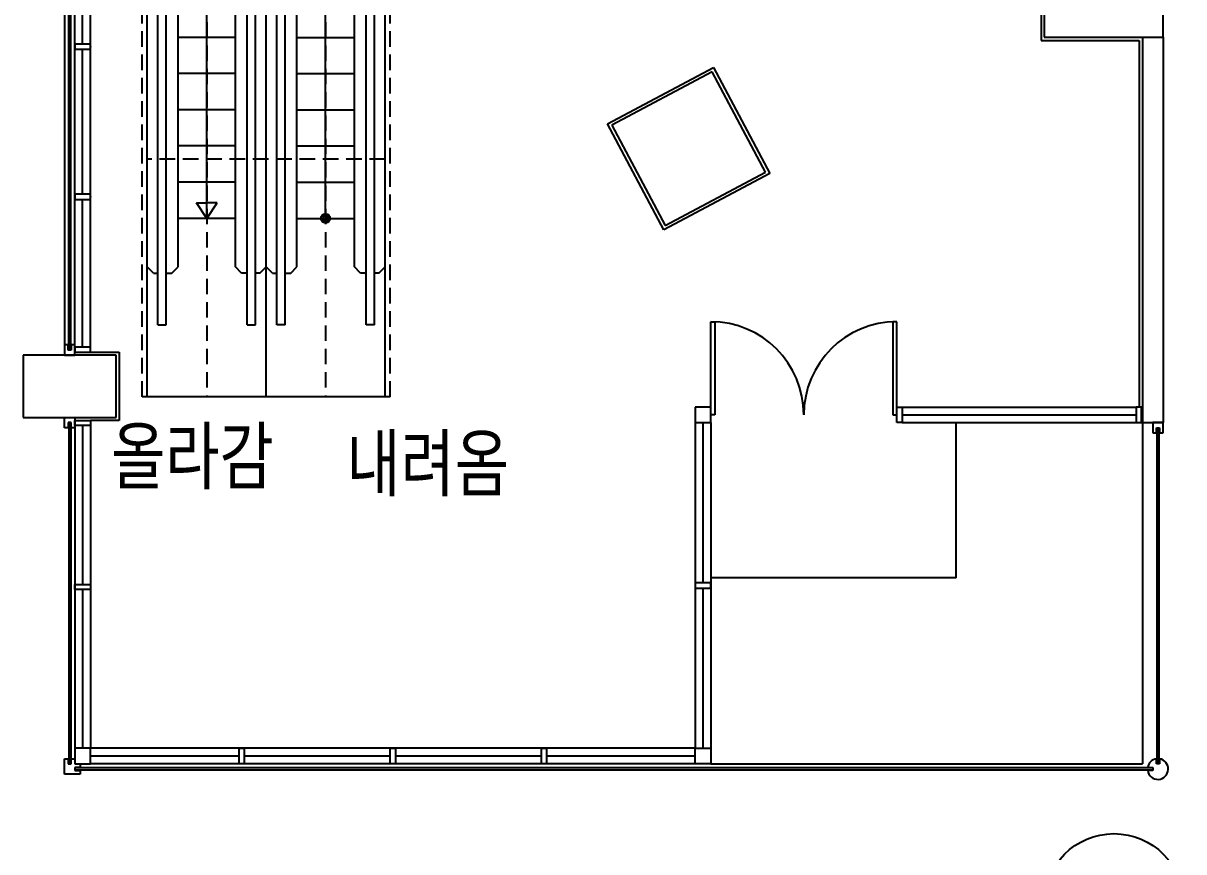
# Model space of a CAD drawing. Header units: millimetres. Extents: x -7614 to 421357, y 85218 to 341757.
# Drawn here: x 147620 to 158845, y 208627 to 216638 of the extents above; entities that cross this region are included whole.
import ezdxf
from ezdxf.enums import TextEntityAlignment as Align

# ---------------------------------------------------------------- set-up
doc = ezdxf.new("R2010")
doc.units = ezdxf.units.MM
doc.header["$LTSCALE"] = 600
doc.header["$MEASUREMENT"] = 0
doc.linetypes.add('HIDDEN2', pattern=[0.188, 0.125, -0.063])
doc.layers.add('e-plan', color=9, linetype='CONTINUOUS')
doc.styles.add('kiahn', font='romans.shx', dxfattribs={"bigfont": 'cadhs.shx'})

msp = doc.modelspace()

# ---------------------------------------------------------------- linework, layer by layer
at = {"layer": 'e-plan', "linetype": 'HIDDEN2', "ltscale": 2}
for p, q in [((148770, 213027), (148770, 227027)), ((149395, 227027), (149395, 213027)), ((150545, 227027), (150545, 213027)), ((151170, 213027), (151170, 227027)), ((151120, 215322), (148820, 215322)), ((148820, 213027), (148770, 213027)), ((151170, 213027), (151120, 213027))]:
    msp.add_line(p, q, dxfattribs=at)
at = {"layer": 'e-plan'}
for p, q in [((148820, 213027), (148820, 227027)), ((149970, 213027), (149970, 227027)), ((151120, 213027), (151120, 227027)), ((148923, 213722), (148923, 225927)), ((149003, 213722), (149003, 225927)), ((149788, 213722), (149788, 225927)), ((149868, 213722), (149868, 225927)), ((150073, 213722), (150073, 225927)), ((150153, 213722), (150153, 225927)), ((150938, 213722), (150938, 225927)), ((151018, 213722), (151018, 225927)), ((149118, 214282), (149118, 225367)), ((149673, 214282), (149673, 225367)), ((150268, 214282), (150268, 225367)), ((150823, 214282), (150823, 225367)), ((149395, 214751), (149395, 224790)), ((150545, 214751), (150545, 224790)), ((148020, 220817), (148020, 213427)), ((148060, 213477), (148060, 220767)), ((148080, 213477), (148080, 220767)), ((148120, 213507), (148120, 220767)), ((148270, 213507), (148270, 220767)), ((148195, 216436), (148195, 217838)), ((157465, 217682), (157465, 216472)), ((148270, 216436), (148120, 216436)), ((148120, 216436), (148120, 216386)), ((148270, 216386), (148270, 216436)), ((149673, 216501), (149118, 216501)), ((150268, 216501), (150823, 216501)), ((157465, 216472), (158415, 216472)), ((158415, 216472), (158415, 212927)), ((158445, 216502), (158445, 212777)), ((158645, 216502), (158645, 212777)), ((148120, 216386), (148270, 216386)), ((148195, 214984), (148195, 216386)), ((153273, 215665), (154297, 216210)), ((154297, 216210), (154842, 215186)), ((149673, 216151), (149118, 216151)), ((150268, 216151), (150823, 216151)), ((149673, 215801), (149118, 215801)), ((150268, 215801), (150823, 215801)), ((153817, 214641), (153273, 215665)), ((149673, 215451), (149118, 215451)), ((150268, 215451), (150823, 215451)), ((154842, 215186), (153817, 214641)), ((149673, 215101), (149118, 215101)), ((150268, 215101), (150823, 215101)), ((148270, 214984), (148120, 214984)), ((148120, 214984), (148120, 214934)), ((148270, 214934), (148270, 214984)), ((148120, 214934), (148270, 214934)), ((148195, 213507), (148195, 214934)), ((149395, 214751), (149296, 214902)), ((149296, 214902), (149395, 214902)), ((149395, 214751), (149495, 214902)), ((149495, 214902), (149395, 214902)), ((149673, 214751), (149118, 214751)), ((150268, 214751), (150823, 214751)), ((148880, 214222), (148820, 214282)), ((148880, 214222), (148923, 214222)), ((149003, 214222), (149058, 214222)), ((149058, 214222), (149118, 214282)), ((149733, 214222), (149673, 214282)), ((149788, 214222), (149733, 214222)), ((149910, 214222), (149868, 214222)), ((149910, 214222), (149970, 214282)), ((150030, 214222), (149970, 214282)), ((150030, 214222), (150073, 214222)), ((150153, 214222), (150208, 214222)), ((150208, 214222), (150268, 214282)), ((150883, 214222), (150823, 214282)), ((150938, 214222), (150883, 214222)), ((151060, 214222), (151018, 214222)), ((151060, 214222), (151120, 214282)), ((154270, 212852), (154270, 213752)), ((154270, 213752), (154310, 213752)), ((154310, 213752), (154310, 212852)), ((156070, 213752), (156030, 213752)), ((156030, 213752), (156030, 212852)), ((156070, 212852), (156070, 213752)), ((148923, 213722), (149003, 213722)), ((149788, 213722), (149868, 213722)), ((150153, 213722), (150073, 213722)), ((151018, 213722), (150938, 213722)), ((148055, 213527), (148020, 213527)), ((148020, 213527), (148020, 213427)), ((148055, 213477), (148055, 213527)), ((148085, 213527), (148085, 213477)), ((148120, 213527), (148085, 213527)), ((148120, 213427), (148120, 213527)), ((148270, 213507), (148120, 213507)), ((148120, 213507), (148120, 213457)), ((148270, 213457), (148270, 213507)), ((148020, 213427), (148120, 213427)), ((148085, 213477), (148055, 213477)), ((148120, 213457), (148270, 213457)), ((148270, 213457), (148550, 213457)), ((148550, 213457), (148550, 212797)), ((151120, 213027), (148820, 213027)), ((148020, 212727), (148020, 212827)), ((148020, 212827), (148120, 212827)), ((148120, 212827), (148120, 212727)), ((154270, 212927), (154120, 212927)), ((154120, 212927), (154120, 212777)), ((154270, 212777), (154270, 212927)), ((154310, 212852), (154270, 212852)), ((156030, 212852), (156070, 212852)), ((156070, 212927), (156120, 212927)), ((156070, 212777), (156070, 212927)), ((156120, 212927), (158385, 212927)), ((156120, 212927), (156120, 212777)), ((156120, 212852), (158385, 212852)), ((158435, 212927), (158385, 212927)), ((158385, 212927), (158385, 212777)), ((158435, 212777), (158435, 212927)), ((148055, 212727), (148020, 212727)), ((148085, 212777), (148055, 212777)), ((148055, 212777), (148055, 212727)), ((148060, 212777), (148060, 209477)), ((148080, 212777), (148080, 209477)), ((148085, 212727), (148085, 212777)), ((148120, 212727), (148085, 212727)), ((148120, 212797), (148270, 212797)), ((148120, 212747), (148120, 212797)), ((148120, 212747), (148120, 209627)), ((148270, 212747), (148120, 212747)), ((148195, 212747), (148195, 211212)), ((148550, 212797), (148270, 212797)), ((148270, 212797), (148270, 212747)), ((148270, 212747), (148270, 209627)), ((154120, 212777), (154120, 209627)), ((154120, 212777), (154270, 212777)), ((154195, 212777), (154195, 211227)), ((154270, 212777), (154270, 209627)), ((156120, 212777), (156070, 212777)), ((156120, 212777), (158385, 212777)), ((156645, 211277), (156645, 212777)), ((158385, 212777), (158435, 212777)), ((158445, 212777), (158645, 212777)), ((158445, 212777), (158445, 209477)), ((158645, 212777), (158545, 212777)), ((158545, 212777), (158545, 212677)), ((158580, 212677), (158580, 212727)), ((158580, 212727), (158610, 212727)), ((158585, 212727), (158585, 209476)), ((158605, 212727), (158605, 209476)), ((158610, 212727), (158610, 212677)), ((158645, 212677), (158645, 212777)), ((158545, 212677), (158580, 212677)), ((158610, 212677), (158645, 212677)), ((156645, 211277), (154270, 211277)), ((148120, 211212), (148270, 211212)), ((148120, 211162), (148120, 211212)), ((148270, 211162), (148120, 211162)), ((148195, 211162), (148195, 209627)), ((148270, 211212), (148270, 211162)), ((154270, 211227), (154120, 211227)), ((154120, 211227), (154120, 211177)), ((154120, 211177), (154270, 211177)), ((154195, 211177), (154195, 209627)), ((154270, 211177), (154270, 211227)), ((148270, 209627), (148120, 209627)), ((148120, 209627), (148120, 209477)), ((154120, 209627), (148270, 209627)), ((148270, 209477), (148270, 209627)), ((149708, 209477), (149708, 209627)), ((149708, 209627), (149758, 209627)), ((149758, 209627), (149758, 209477)), ((151170, 209477), (151170, 209627)), ((151170, 209627), (151220, 209627)), ((151220, 209627), (151220, 209477)), ((152633, 209477), (152633, 209627)), ((152633, 209627), (152683, 209627)), ((152683, 209627), (152683, 209477)), ((154120, 209477), (154120, 209627)), ((154120, 209627), (154270, 209627)), ((154270, 209627), (154270, 209477)), ((148020, 209377), (148020, 209527)), ((148020, 209527), (148055, 209527)), ((148055, 209527), (148055, 209477)), ((148055, 209477), (148085, 209477)), ((148085, 209477), (148085, 209527)), ((148085, 209527), (148120, 209527)), ((148120, 209527), (148120, 209477)), ((148120, 209477), (148270, 209477)), ((148120, 209477), (148170, 209477)), ((148170, 209477), (148170, 209442)), ((149708, 209552), (148270, 209552)), ((154120, 209477), (148270, 209477)), ((149758, 209477), (149708, 209477)), ((151170, 209552), (149758, 209552)), ((151220, 209477), (151170, 209477)), ((152633, 209552), (151220, 209552)), ((152683, 209477), (152633, 209477)), ((154120, 209552), (152683, 209552)), ((154270, 209477), (154120, 209477)), ((154270, 209477), (158445, 209477)), ((158580, 209476), (158580, 209526)), ((158610, 209476), (158580, 209476)), ((158610, 209526), (158610, 209476)), ((148170, 209377), (148020, 209377)), ((148170, 209442), (148120, 209442)), ((148120, 209442), (148120, 209412)), ((158546, 209437), (148120, 209437)), ((158546, 209417), (148120, 209417)), ((148120, 209412), (148170, 209412)), ((148170, 209412), (148170, 209377)), ((158496, 209442), (158546, 209442)), ((158546, 209412), (158496, 209412)), ((158546, 209442), (158546, 209412))]:
    msp.add_line(p, q, dxfattribs=at)
at = {"layer": 'e-plan', "ltscale": 0.5}
for p, q in [((157495, 217652), (157495, 216502)), ((158645, 216502), (158645, 217652)), ((157495, 216502), (158645, 216502)), ((154285, 216169), (153313, 215653)), ((154801, 215198), (154285, 216169)), ((153313, 215653), (153830, 214682)), ((153830, 214682), (154801, 215198)), ((148520, 213427), (147620, 213427)), ((147620, 213427), (147620, 212827)), ((148520, 212827), (148520, 213427)), ((147620, 212827), (148520, 212827))]:
    msp.add_line(p, q, dxfattribs=at)
at = {"layer": 'e-plan'}
for radius in [45, 30, 15]:
    msp.add_circle((150545, 214751), radius, dxfattribs=at)
at = {"layer": 'e-plan', "ltscale": 0.5}
msp.add_circle((158170, 208127), 675, dxfattribs=at)
at = {"layer": 'e-plan'}
for centre, radius, start, end in [((154270, 212852), 900, 0, 90), ((156070, 212852), 900, 90, 180), ((158595, 209427), 100, 188.6365, 81.3622), ((158595, 209427), 100, 98.6161, 171.3826)]:
    msp.add_arc(centre, radius, start, end, dxfattribs=at)
for p in [(148270, 216411), (148270, 214959), (149733, 209627), (151195, 209627), (152658, 209627)]:
    msp.add_point(p, dxfattribs=at)

# ---------------------------------------------------------------- texts
at = {"layer": 'e-plan', "style": 'kiahn'}
for s, p in [('올라감', (150044, 212131)), ('내려옴', (152319, 212062))]:
    msp.add_text(s, height=600, dxfattribs=at).set_placement(p, align=Align.RIGHT)

doc.saveas('drawing.dxf')
